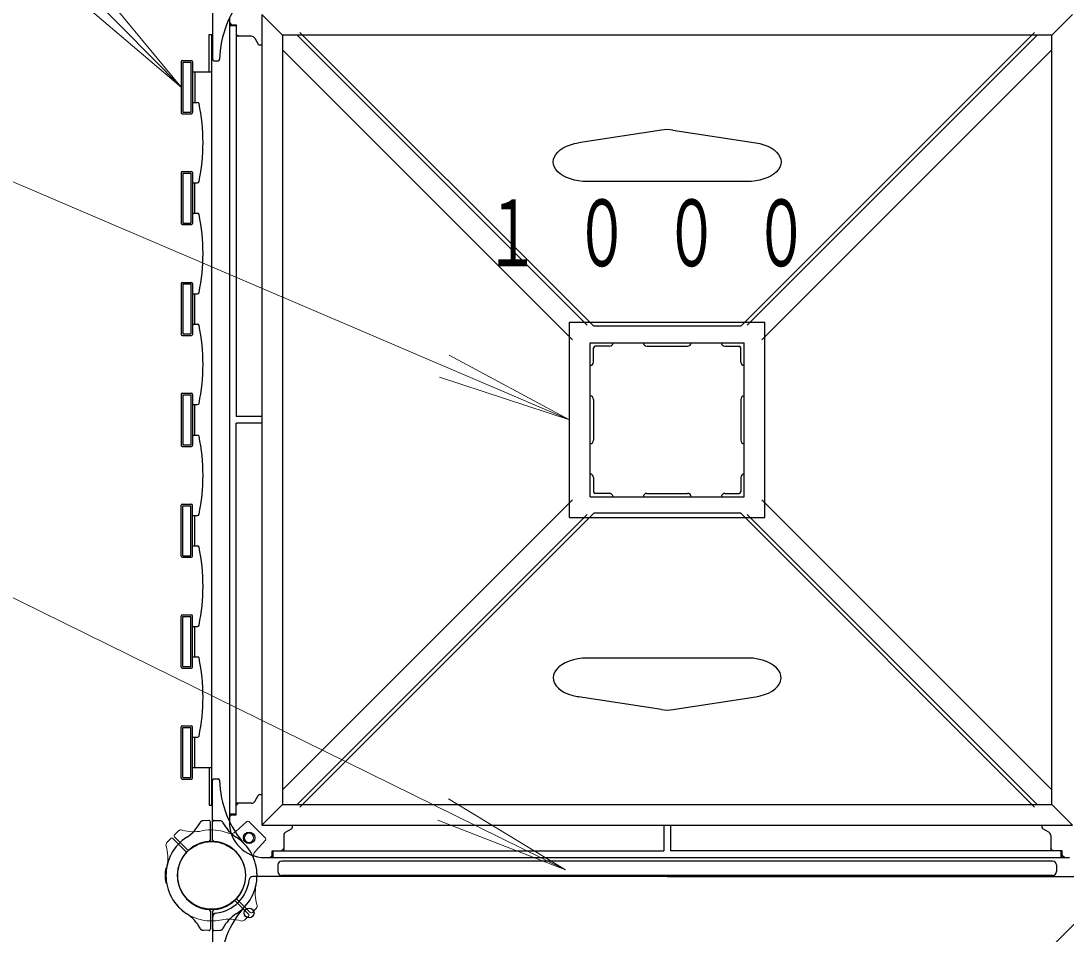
# Model space of a CAD drawing. Units: millimetres on the paper. Extents: x -385 to 0, y -594 to 267.
# Drawn here: x -147.96 to -125.02, y 74.66 to 94.7 of the extents above; entities that cross this region are included whole.
import ezdxf

# ---------------------------------------------------------------- set-up
doc = ezdxf.new("R2010")
doc.units = ezdxf.units.MM
doc.linetypes.add('USER3', pattern=[8, 3, -1, 1, -1, 1, -1])
doc.layers.add('LY_1', color=7, linetype='Continuous', lineweight=25)
doc.styles.add('ＭＳ ゴシック', font='')
doc.styles.get('ＭＳ ゴシック').set_extended_font_data('MS Gothic')

msp = doc.modelspace()

# ---------------------------------------------------------------- linework, layer by layer
at = {"layer": 'LY_1', "lineweight": 13}
for p, q in [((-149.614, 98.491), (-144.444, 93.247)), ((-144.444, 93.247), (-146.356, 95.559)), ((-144.444, 93.247), (-146.729, 95.192)), ((-154.234, 93.778), (-135.921, 85.947)), ((-135.921, 85.947), (-138.566, 87.362)), ((-135.921, 85.947), (-138.772, 86.882)), ((-154.509, 85.175), (-136.012, 76.073)), ((-136.012, 76.073), (-138.578, 77.627)), ((-143.006, 77.133), (-143.242, 76.913)), ((-142.593, 76.765), (-142.959, 77.132)), ((-136.012, 76.073), (-138.809, 77.158)), ((-144.589, 76.842), (-144.493, 76.932)), ((-144.673, 76.758), (-144.763, 76.662)), ((-144.348, 76.481), (-144.625, 76.759)), ((-144.312, 76.517), (-144.59, 76.795)), ((-142.592, 76.719), (-142.812, 76.483)), ((-143.243, 75.377), (-142.965, 75.099)), ((-143.208, 75.412), (-142.93, 75.134)), ((-142.966, 75.051), (-143.055, 74.968)), ((-142.882, 75.135), (-142.799, 75.224))]:
    msp.add_line(p, q, dxfattribs=at)
at = {"layer": 'LY_1'}
for p, q in [((-143.753, 95.166), (-143.753, 93.856)), ((-143.386, 94.78), (-143.386, 77.114)), ((-142.218, 94.387), (-142.671, 94.84)), ((-142.671, 94.84), (-142.671, 77.053)), ((-125.338, 94.387), (-124.884, 94.84)), ((-143.386, 94.663), (-143.336, 94.613)), ((-143.386, 94.613), (-143.236, 94.613)), ((-143.386, 94.597), (-143.369, 94.613)), ((-143.386, 94.597), (-143.236, 94.597)), ((-143.253, 94.613), (-143.236, 94.597)), ((-143.236, 94.613), (-143.236, 86.022)), ((-143.831, 93.58), (-143.831, 94.405)), ((-143.831, 94.405), (-143.778, 94.405)), ((-143.778, 94.405), (-143.778, 77.488)), ((-143.236, 94.413), (-143.186, 94.363)), ((-142.9, 94.363), (-143.236, 94.363)), ((-142.828, 94.322), (-142.752, 94.19)), ((-125.338, 94.387), (-142.218, 94.387)), ((-142.218, 94.387), (-142.218, 77.507)), ((-135.534, 88.024), (-141.897, 94.387)), ((-135.391, 87.999), (-141.838, 94.446)), ((-132.164, 87.999), (-125.717, 94.446)), ((-132.021, 88.024), (-125.658, 94.387)), ((-125.338, 77.507), (-125.338, 94.387)), ((-142.723, 94.173), (-142.671, 94.173)), ((-135.855, 87.703), (-142.218, 94.066)), ((-131.701, 87.703), (-125.338, 94.066)), ((-144.419, 93.83), (-144.219, 93.83)), ((-143.718, 93.823), (-143.63, 93.827)), ((-144.444, 93.805), (-144.444, 92.688)), ((-144.409, 93.795), (-144.229, 93.795)), ((-144.409, 93.795), (-144.409, 92.698)), ((-144.229, 93.795), (-144.229, 92.698)), ((-144.194, 93.805), (-144.194, 92.688)), ((-144.194, 93.58), (-143.778, 93.58)), ((-144.141, 93.58), (-144.141, 92.913)), ((-144.194, 92.913), (-144.085, 92.913)), ((-144.409, 92.698), (-144.229, 92.698)), ((-144.419, 92.663), (-144.219, 92.663)), ((-133.905, 92.306), (-135.721, 92.026)), ((-133.651, 92.306), (-131.834, 92.026)), ((-144.444, 91.372), (-144.444, 90.255)), ((-144.419, 91.397), (-144.219, 91.397)), ((-144.409, 91.362), (-144.229, 91.362)), ((-144.409, 91.362), (-144.409, 90.265)), ((-144.229, 91.362), (-144.229, 90.265)), ((-144.194, 91.372), (-144.194, 90.255)), ((-144.194, 91.147), (-144.085, 91.147)), ((-144.141, 90.48), (-144.141, 91.147)), ((-132.028, 91.174), (-135.528, 91.174)), ((-144.194, 90.48), (-144.085, 90.48)), ((-144.419, 90.23), (-144.219, 90.23)), ((-144.409, 90.265), (-144.229, 90.265)), ((-144.444, 88.938), (-144.444, 87.822)), ((-144.419, 88.963), (-144.219, 88.963)), ((-144.409, 88.928), (-144.229, 88.928)), ((-144.409, 88.928), (-144.409, 87.832)), ((-144.229, 88.928), (-144.229, 87.832)), ((-144.194, 88.938), (-144.194, 87.822)), ((-144.194, 88.713), (-144.085, 88.713)), ((-144.141, 88.047), (-144.141, 88.713)), ((-135.921, 88.09), (-131.634, 88.09)), ((-135.921, 83.803), (-135.921, 88.09)), ((-131.634, 83.803), (-131.634, 88.09)), ((-144.194, 88.047), (-144.085, 88.047)), ((-132.164, 87.999), (-135.391, 87.999)), ((-144.419, 87.797), (-144.219, 87.797)), ((-144.409, 87.832), (-144.229, 87.832)), ((-135.468, 87.637), (-132.088, 87.637)), ((-135.468, 84.257), (-135.468, 87.637)), ((-132.088, 84.257), (-132.088, 87.637)), ((-135.393, 87.212), (-135.393, 87.528)), ((-135.043, 87.562), (-135.359, 87.562)), ((-134.226, 87.562), (-133.329, 87.562)), ((-132.513, 87.562), (-132.196, 87.562)), ((-132.163, 87.212), (-132.163, 87.528)), ((-144.444, 86.505), (-144.444, 85.388)), ((-144.419, 86.53), (-144.219, 86.53)), ((-144.409, 86.495), (-144.229, 86.495)), ((-144.409, 86.495), (-144.409, 85.398)), ((-144.229, 86.495), (-144.229, 85.398)), ((-144.194, 86.505), (-144.194, 85.388)), ((-144.194, 86.28), (-144.085, 86.28)), ((-144.141, 85.613), (-144.141, 86.28)), ((-135.393, 86.395), (-135.393, 85.498)), ((-132.163, 86.395), (-132.163, 85.498)), ((-142.671, 86.022), (-143.236, 86.022)), ((-143.236, 77.28), (-143.236, 85.872)), ((-142.671, 85.872), (-143.236, 85.872)), ((-144.194, 85.613), (-144.085, 85.613)), ((-144.419, 85.363), (-144.219, 85.363)), ((-144.409, 85.398), (-144.229, 85.398)), ((-135.393, 84.682), (-135.393, 84.365)), ((-132.163, 84.682), (-132.163, 84.365)), ((-135.855, 84.19), (-142.218, 77.827)), ((-135.468, 84.257), (-132.088, 84.257)), ((-135.043, 84.332), (-135.359, 84.332)), ((-134.226, 84.332), (-133.329, 84.332)), ((-132.513, 84.332), (-132.196, 84.332)), ((-131.701, 84.19), (-125.338, 77.827)), ((-144.444, 82.955), (-144.444, 84.072)), ((-144.419, 84.097), (-144.219, 84.097)), ((-144.409, 84.062), (-144.229, 84.062)), ((-144.409, 82.965), (-144.409, 84.062)), ((-144.229, 82.965), (-144.229, 84.062)), ((-144.194, 82.955), (-144.194, 84.072)), ((-144.194, 83.847), (-144.085, 83.847)), ((-144.141, 83.18), (-144.141, 83.847)), ((-135.534, 83.87), (-141.897, 77.507)), ((-135.391, 83.895), (-141.838, 77.448)), ((-135.921, 83.803), (-131.634, 83.803)), ((-132.164, 83.895), (-135.391, 83.895)), ((-132.164, 83.895), (-125.717, 77.448)), ((-132.021, 83.87), (-125.658, 77.507)), ((-144.194, 83.18), (-144.085, 83.18)), ((-144.419, 82.93), (-144.219, 82.93)), ((-144.409, 82.965), (-144.229, 82.965)), ((-144.419, 81.663), (-144.219, 81.663)), ((-144.444, 80.522), (-144.444, 81.638)), ((-144.409, 81.628), (-144.229, 81.628)), ((-144.409, 80.532), (-144.409, 81.628)), ((-144.229, 80.532), (-144.229, 81.628)), ((-144.194, 80.522), (-144.194, 81.638)), ((-144.194, 81.413), (-144.085, 81.413)), ((-144.141, 80.747), (-144.141, 81.413)), ((-144.194, 80.747), (-144.085, 80.747)), ((-144.409, 80.532), (-144.229, 80.532)), ((-132.028, 80.719), (-135.528, 80.719)), ((-144.419, 80.497), (-144.219, 80.497)), ((-133.905, 79.588), (-135.721, 79.868)), ((-133.651, 79.588), (-131.834, 79.868)), ((-144.444, 78.088), (-144.444, 79.205)), ((-144.419, 79.23), (-144.219, 79.23)), ((-144.409, 79.195), (-144.229, 79.195)), ((-144.409, 78.098), (-144.409, 79.195)), ((-144.229, 78.098), (-144.229, 79.195)), ((-144.194, 78.088), (-144.194, 79.205)), ((-144.194, 78.98), (-144.085, 78.98)), ((-144.141, 78.313), (-144.141, 78.98)), ((-144.194, 78.313), (-143.778, 78.313)), ((-143.831, 78.313), (-143.831, 77.488)), ((-144.419, 78.063), (-144.219, 78.063)), ((-144.409, 78.098), (-144.229, 78.098)), ((-143.753, 76.728), (-143.753, 78.038)), ((-143.718, 78.071), (-143.63, 78.066)), ((-142.828, 77.572), (-142.752, 77.703)), ((-142.723, 77.72), (-142.671, 77.72)), ((-143.831, 77.488), (-143.778, 77.488)), ((-142.9, 77.53), (-143.236, 77.53)), ((-143.236, 77.48), (-143.186, 77.53)), ((-142.218, 77.507), (-142.671, 77.053)), ((-142.218, 77.507), (-125.338, 77.507)), ((-125.338, 77.507), (-124.884, 77.053)), ((-143.837, 77.154), (-143.968, 77.149)), ((-143.803, 76.728), (-143.803, 77.121)), ((-143.718, 77.154), (-143.597, 77.15)), ((-143.386, 77.297), (-143.369, 77.28)), ((-143.386, 77.297), (-143.236, 77.297)), ((-143.386, 77.28), (-143.236, 77.28)), ((-143.386, 77.23), (-143.336, 77.28)), ((-143.253, 77.28), (-143.236, 77.297)), ((-142.671, 77.053), (-124.884, 77.053)), ((-142.153, 76.897), (-142.021, 76.973)), ((-142.004, 77.002), (-142.004, 77.053)), ((-133.853, 77.053), (-133.853, 76.488)), ((-133.703, 77.053), (-133.703, 76.488)), ((-125.551, 77.002), (-125.551, 77.053)), ((-125.403, 76.897), (-125.534, 76.973)), ((-142.194, 76.825), (-142.194, 76.488)), ((-125.361, 76.825), (-125.361, 76.488)), ((-142.494, 76.338), (-142.444, 76.388)), ((-142.444, 76.472), (-142.428, 76.488)), ((-142.444, 76.338), (-142.444, 76.488)), ((-142.444, 76.488), (-133.853, 76.488)), ((-142.428, 76.338), (-142.428, 76.488)), ((-142.244, 76.488), (-142.194, 76.538)), ((-125.111, 76.488), (-133.703, 76.488)), ((-125.311, 76.488), (-125.361, 76.538)), ((-125.111, 76.472), (-125.128, 76.488)), ((-125.128, 76.338), (-125.128, 76.488)), ((-125.111, 76.338), (-125.111, 76.488)), ((-125.061, 76.338), (-125.111, 76.388)), ((-142.611, 76.338), (-124.945, 76.338)), ((-142.428, 76.338), (-142.444, 76.355)), ((-142.319, 76.18), (-142.319, 76.03)), ((-125.319, 76.263), (-142.236, 76.263)), ((-125.236, 76.18), (-125.236, 76.03)), ((-125.128, 76.338), (-125.111, 76.355)), ((-144.764, 76.113), (-144.766, 76.113)), ((-125.319, 75.947), (-142.236, 75.947)), ((-144.764, 75.78), (-144.766, 75.78)), ((-133.778, 75.922), (-142.868, 75.922)), ((-133.778, 75.922), (-124.688, 75.922)), ((-143.803, 75.166), (-143.803, 74.773)), ((-143.753, 75.166), (-143.753, 65.947)), ((-143.837, 74.74), (-143.968, 74.744)), ((-143.718, 74.74), (-143.597, 74.744))]:
    msp.add_line(p, q, dxfattribs=at)
at = {"layer": 'LY_1', "linetype": 'USER3', "lineweight": 13}
msp.add_line((-143.188, 56.536), (-124.367, 75.358), dxfattribs=at)
at = {"layer": 'LY_1'}
for points in [[(-135.528, 91.174), (-135.626, 91.178), (-135.722, 91.189), (-135.815, 91.207), (-135.903, 91.232), (-135.984, 91.264), (-136.058, 91.301), (-136.123, 91.344), (-136.177, 91.391), (-136.221, 91.442), (-136.252, 91.495), (-136.271, 91.551), (-136.278, 91.608), (-136.271, 91.664), (-136.252, 91.72), (-136.221, 91.773), (-136.177, 91.824), (-136.123, 91.871), (-136.058, 91.914), (-135.984, 91.951), (-135.902, 91.982), (-135.814, 92.008), (-135.721, 92.026)], [(-131.834, 92.026), (-131.741, 92.008), (-131.653, 91.982), (-131.572, 91.951), (-131.498, 91.914), (-131.433, 91.871), (-131.378, 91.824), (-131.335, 91.773), (-131.303, 91.72), (-131.284, 91.664), (-131.278, 91.608), (-131.284, 91.551), (-131.303, 91.495), (-131.335, 91.442), (-131.378, 91.391), (-131.433, 91.344), (-131.497, 91.301), (-131.571, 91.264), (-131.653, 91.232), (-131.741, 91.207), (-131.834, 91.189), (-131.93, 91.178), (-132.028, 91.174)], [(-135.528, 80.719), (-135.634, 80.715), (-135.738, 80.702), (-135.837, 80.681), (-135.931, 80.652), (-136.016, 80.615), (-136.092, 80.572), (-136.156, 80.523), (-136.207, 80.469), (-136.245, 80.412), (-136.269, 80.352), (-136.278, 80.291), (-136.271, 80.23), (-136.25, 80.17), (-136.214, 80.112), (-136.165, 80.058), (-136.102, 80.008), (-136.029, 79.964), (-135.945, 79.926), (-135.852, 79.896), (-135.754, 79.873), (-135.738, 79.871), (-135.721, 79.868)], [(-131.834, 79.868), (-131.734, 79.888), (-131.639, 79.916), (-131.552, 79.951), (-131.475, 79.993), (-131.409, 80.042), (-131.355, 80.094), (-131.315, 80.151), (-131.289, 80.211), (-131.278, 80.272), (-131.282, 80.333), (-131.301, 80.393), (-131.335, 80.452), (-131.382, 80.506), (-131.442, 80.557), (-131.514, 80.602), (-131.597, 80.641), (-131.688, 80.672), (-131.786, 80.696), (-131.889, 80.712), (-131.994, 80.719), (-132.011, 80.719), (-132.028, 80.719)]]:
    msp.add_lwpolyline(points, dxfattribs=at)
for centre, radius in [((-142.953, 76.772), 0.125), ((-143.778, 75.947), 0.743), ((-142.953, 75.122), 0.108)]:
    msp.add_circle(centre, radius, dxfattribs=at)
at = {"layer": 'LY_1', "lineweight": 13}
msp.add_circle((-142.953, 76.772), 0.1, dxfattribs=at)
at = {"layer": 'LY_1'}
for centre, radius, start, end in [((-141.433, 93.819), 2.167, 137.7828, 178.9159), ((-142.9, 94.28), 0.0833, 30, 90), ((-142.723, 94.207), 0.0333, 210, 270), ((-144.419, 93.805), 0.025, 90, 180), ((-144.219, 93.805), 0.025, 0, 90), ((-143.719, 93.856), 0.0333, 180, 273), ((-143.632, 93.861), 0.0333, 273, 358.9158), ((-144.085, 92.88), 0.0333, 11.6949, 90), ((-144.419, 92.688), 0.025, 180, 270), ((-144.219, 92.688), 0.025, 270, 0), ((-148.191, 92.03), 4.227, 348.3051, 11.6949), ((-133.778, 91.482), 0.833, 81.2291, 98.7709), ((-144.419, 91.372), 0.025, 90, 180), ((-144.219, 91.372), 0.025, 0, 90), ((-144.085, 91.18), 0.0333, 270, 348.3051), ((-144.085, 90.447), 0.0333, 11.6949, 90), ((-148.191, 89.597), 4.227, 348.3051, 11.6949), ((-144.419, 90.255), 0.025, 180, 270), ((-144.219, 90.255), 0.025, 270, 0), ((-144.419, 88.938), 0.025, 90, 180), ((-144.219, 88.938), 0.025, 0, 90), ((-144.085, 88.747), 0.0333, 270, 348.3051), ((-144.085, 88.013), 0.0333, 11.6949, 90), ((-148.191, 87.163), 4.227, 348.3051, 11.6949), ((-144.419, 87.822), 0.025, 180, 270), ((-144.219, 87.822), 0.025, 270, 0), ((-135.043, 87.637), 0.075, 270, 0), ((-134.226, 87.637), 0.075, 180, 270), ((-133.329, 87.637), 0.075, 270, 0), ((-132.513, 87.637), 0.075, 180, 270), ((-135.359, 87.528), 0.0333, 90, 180), ((-132.196, 87.528), 0.0333, 0, 90), ((-135.468, 87.212), 0.075, 270, 0), ((-132.088, 87.212), 0.075, 180, 270), ((-144.419, 86.505), 0.025, 90, 180), ((-144.219, 86.505), 0.025, 0, 90), ((-144.085, 86.313), 0.0333, 270, 348.3051), ((-135.468, 86.395), 0.075, 0, 90), ((-132.088, 86.395), 0.075, 90, 180), ((-144.085, 85.58), 0.0333, 11.6949, 90), ((-148.191, 84.73), 4.227, 348.3051, 11.6949), ((-144.419, 85.388), 0.025, 180, 270), ((-144.219, 85.388), 0.025, 270, 0), ((-135.468, 85.498), 0.075, 270, 0), ((-132.088, 85.498), 0.075, 180, 270), ((-135.468, 84.682), 0.075, 0, 90), ((-132.088, 84.682), 0.075, 90, 180), ((-135.359, 84.365), 0.0333, 180, 270), ((-135.043, 84.257), 0.075, 0, 90), ((-134.226, 84.257), 0.075, 90, 180), ((-133.329, 84.257), 0.075, 0, 90), ((-132.513, 84.257), 0.075, 90, 180), ((-132.196, 84.365), 0.0333, 270, 0), ((-144.419, 84.072), 0.025, 90, 180), ((-144.219, 84.072), 0.025, 0, 90), ((-144.085, 83.88), 0.0333, 270, 348.3051), ((-144.085, 83.147), 0.0333, 11.6949, 90), ((-148.191, 82.297), 4.227, 348.3051, 11.6949), ((-144.419, 82.955), 0.025, 180, 270), ((-144.219, 82.955), 0.025, 270, 0), ((-144.419, 81.638), 0.025, 90, 180), ((-144.219, 81.638), 0.025, 0, 90), ((-144.085, 81.447), 0.0333, 270, 348.3051), ((-144.085, 80.713), 0.0333, 11.6949, 90), ((-144.419, 80.522), 0.025, 180, 270), ((-144.219, 80.522), 0.025, 270, 0), ((-148.191, 79.863), 4.227, 348.3051, 11.6949), ((-133.778, 80.411), 0.833, 261.2291, 278.7709), ((-144.419, 79.205), 0.025, 90, 180), ((-144.219, 79.205), 0.025, 0, 90), ((-144.085, 79.013), 0.0333, 270, 348.3051), ((-144.419, 78.088), 0.025, 180, 270), ((-144.219, 78.088), 0.025, 270, 0), ((-143.719, 78.038), 0.0333, 87, 180), ((-143.632, 78.033), 0.0333, 1.0841, 87), ((-141.433, 78.075), 2.167, 181.0841, 222.2172), ((-142.9, 77.613), 0.0833, 270, 330), ((-142.723, 77.687), 0.0333, 90, 150), ((-144.769, 77.489), 0.833, 302.7272, 332.5412), ((-143.956, 77.066), 0.0833, 92, 152.5412), ((-143.836, 77.121), 0.0333, 0, 92), ((-143.719, 77.121), 0.0333, 88, 180), ((-143.6, 77.066), 0.0833, 27.4588, 88), ((-142.787, 77.489), 0.833, 207.4588, 237.2728), ((-142.611, 77.114), 0.775, 180, 270), ((-142.111, 76.825), 0.0833, 120, 180), ((-142.038, 77.002), 0.0333, 300, 0), ((-125.518, 77.002), 0.0333, 180, 240), ((-125.444, 76.825), 0.0833, 0, 60), ((-143.778, 75.947), 1, 122.7272, 180), ((-143.778, 75.947), 0.75, 94.2707, 180), ((-143.836, 76.728), 0.0333, 274.2707, 0), ((-143.719, 76.728), 0.0333, 180, 265.7293), ((-143.778, 75.947), 0.75, 0, 85.7293), ((-143.778, 75.947), 1, 0, 57.2728), ((-142.236, 76.18), 0.0833, 90, 180), ((-125.319, 76.18), 0.0833, 0, 90), ((-143.778, 75.947), 1.017, 171.3731, 180), ((-143.778, 75.947), 1.017, 180, 188.6269), ((-144.766, 76.097), 0.0167, 90, 171.3731), ((-143.778, 75.947), 1, 180, 237.2728), ((-143.778, 75.947), 0.75, 180, 265.7293), ((-143.778, 75.947), 0.75, 274.2707, 0), ((-143.778, 75.947), 1, 302.7272, 0), ((-142.236, 76.03), 0.0833, 180, 270), ((-125.319, 76.03), 0.0833, 270, 0), ((-144.766, 75.797), 0.0167, 188.6269, 270), ((-143.778, 75.947), 0.833, 276.7872, 353.2128), ((-142.868, 75.838), 0.0833, 90, 173.2128), ((-141.433, 73.819), 2.167, 137.7828, 178.9159), ((-144.769, 74.405), 0.833, 27.4588, 57.2728), ((-143.836, 75.166), 0.0333, 0, 85.7293), ((-143.719, 75.166), 0.0333, 94.2707, 180), ((-143.669, 75.037), 0.0833, 96.7872, 180), ((-142.787, 74.405), 0.833, 122.7272, 152.5412), ((-143.956, 74.827), 0.0833, 207.4588, 268), ((-143.6, 74.827), 0.0833, 272, 332.5412), ((-143.836, 74.773), 0.0333, 268, 0), ((-143.719, 74.773), 0.0333, 180, 272)]:
    msp.add_arc(centre, radius, start, end, dxfattribs=at)
at = {"layer": 'LY_1', "lineweight": 13}
for centre, radius, start, end in [((-142.983, 77.108), 0.0333, 45, 133), ((-144.567, 76.818), 0.0333, 133, 225), ((-144.444, 76.864), 0.0833, 72.4588, 133), ((-144.167, 77.738), 0.833, 252.4588, 282.2728), ((-143.778, 75.947), 1, 68.1324, 102.2728), ((-143.356, 77.034), 0.167, 248.7906, 313), ((-144.695, 76.613), 0.0833, 137, 197.5412), ((-144.649, 76.736), 0.0333, 45, 137), ((-143.778, 75.947), 0.75, 45, 130.7293), ((-142.616, 76.742), 0.0333, 317, 45), ((-145.569, 76.337), 0.833, 347.7272, 17.5412), ((-143.778, 75.947), 0.75, 139.2707, 225), ((-144.371, 76.458), 0.0333, 319.2707, 45), ((-144.289, 76.54), 0.0333, 225, 310.7293), ((-143.778, 75.947), 0.75, 319.2707, 45), ((-142.69, 76.369), 0.167, 137, 201.2094), ((-143.778, 75.947), 1, 167.7272, 225), ((-143.778, 75.947), 1, 347.7272, 21.8676), ((-141.986, 75.557), 0.833, 167.7272, 197.5412), ((-143.778, 75.947), 1, 225, 282.2728), ((-143.778, 75.947), 0.75, 225, 310.7293), ((-143.267, 75.353), 0.0333, 45, 130.7293), ((-143.184, 75.436), 0.0333, 139.2707, 225), ((-142.86, 75.281), 0.0833, 317, 17.5412), ((-142.989, 75.076), 0.0333, 313, 45), ((-142.906, 75.158), 0.0333, 225, 317), ((-143.388, 74.155), 0.833, 72.4588, 102.2728), ((-143.112, 75.029), 0.0833, 252.4588, 313)]:
    msp.add_arc(centre, radius, start, end, dxfattribs=at)

# ---------------------------------------------------------------- texts
at = {"layer": 'LY_1', "insert": (-137.778, 90.038), "char_height": 1.466, "attachment_point": 4, "style": 'ＭＳ ゴシック'}
msp.add_mtext('\\T1.64;\\W0.6;１０００', dxfattribs=at)

doc.saveas('drawing.dxf')
